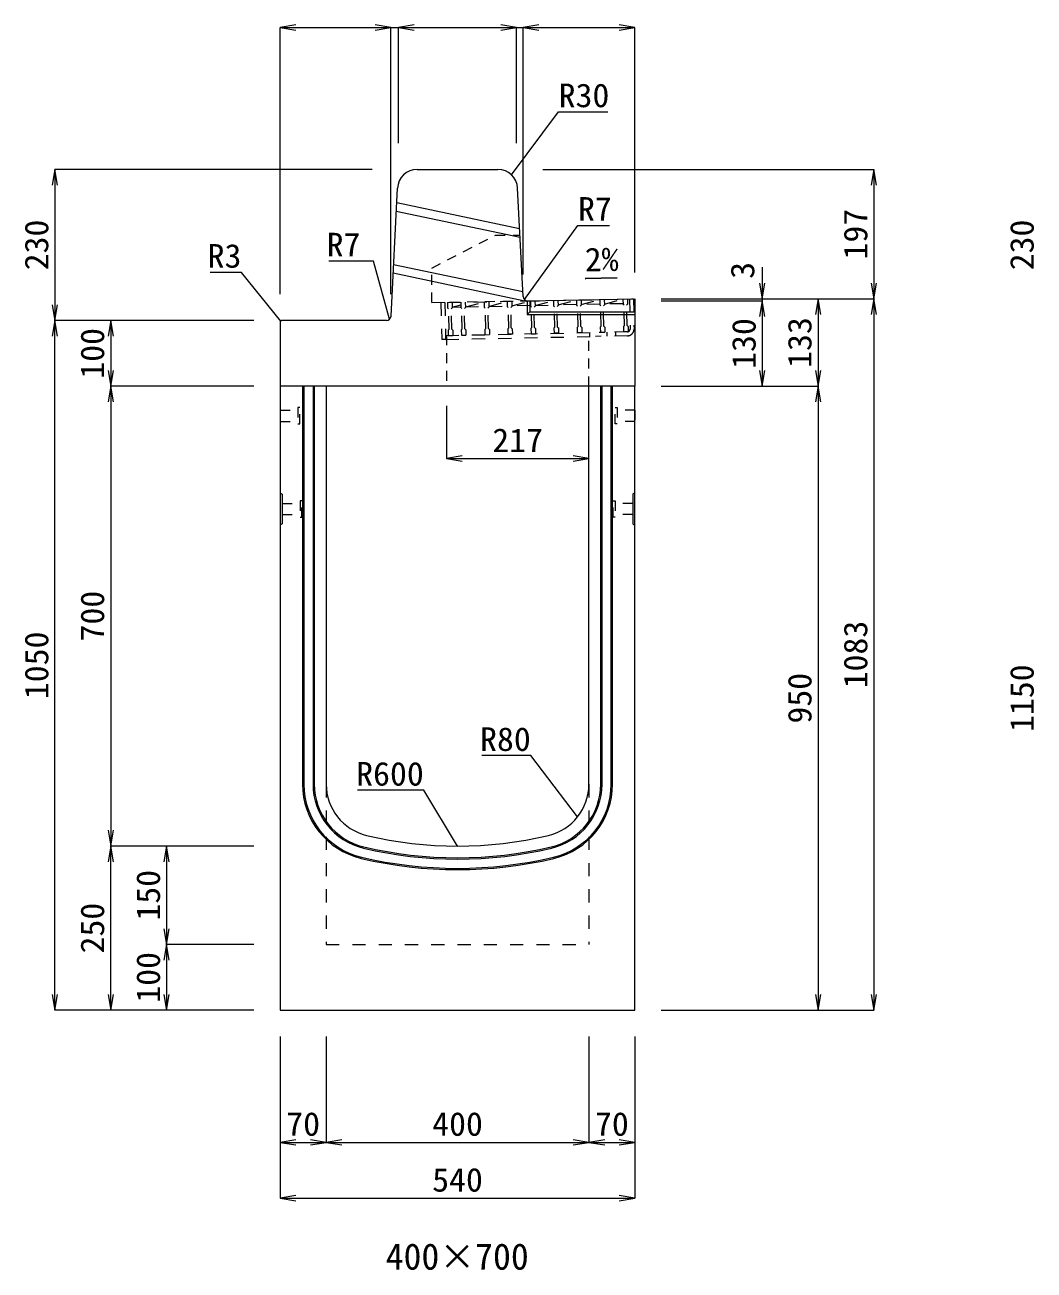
# Model space of a CAD drawing. Units: millimetres at full size. Extents: x -22536 to 51867, y -19720 to 38340.
# Drawn here: x -6993 to -5457, y 33153 to 35048 of the extents above; entities that cross this region are included whole.
import ezdxf
from ezdxf.enums import TextEntityAlignment as Align

# ---------------------------------------------------------------- set-up
doc = ezdxf.new("R2010")
doc.units = ezdxf.units.MM
doc.header["$LTSCALE"] = 20
for name, pattern in [('USER1', [2, 1, -1]), ('USER2', [1.35, 0.75, -0.6]), ('USER3', [1.35, 0.75, -0.6]), ('USER4', [2, 1, -1])]:
    doc.linetypes.add(name, pattern=pattern)
for name, color, linetype, lineweight in [('インサート', 3, 'USER2', 9), ('寸法引出', 7, 'Continuous', 9), ('寸法線', 7, 'Continuous', 13), ('引出線', 4, 'Continuous', 13), ('本体', 2, 'Continuous', 13), ('目地', 132, 'Continuous', 5), ('ｸﾞﾚｰﾁﾝｸﾞ', 7, 'USER4', 9)]:
    doc.layers.add(name, color=color, linetype=linetype, lineweight=lineweight)
doc.layers.add('文字', color=7, linetype='Continuous')
doc.styles.add('ＭＳ 明朝', font='')
doc.styles.get('ＭＳ 明朝').set_extended_font_data('MS Mincho')

# ---------------------------------------------------------------- blocks, each defined once
blk = doc.blocks.new('open_arrow')
at = {"color": 0, "linetype": 'Continuous', "lineweight": -2}
blk.add_lwpolyline([(7.5, 1.25), (0, 0), (7.5, -1.25)], dxfattribs=at)

msp = doc.modelspace()

# ---------------------------------------------------------------- linework, layer by layer
at = {"layer": 'インサート'}
for p, q in [((-6574.44, 34465.66), (-6577.44, 34465.66)), ((-6577.44, 34465.66), (-6577.44, 34440.66)), ((-6574.44, 34440.66), (-6574.44, 34465.66)), ((-6094.44, 34465.66), (-6091.44, 34465.66)), ((-6094.44, 34440.66), (-6094.44, 34465.66)), ((-6091.44, 34465.66), (-6091.44, 34440.66)), ((-6604.44, 34461.66), (-6577.44, 34461.66)), ((-6604.44, 34461.66), (-6604.44, 34444.66)), ((-6604.44, 34444.66), (-6577.44, 34444.66)), ((-6064.44, 34461.66), (-6091.44, 34461.66)), ((-6064.44, 34444.66), (-6091.44, 34444.66)), ((-6064.44, 34461.66), (-6064.44, 34444.66)), ((-6577.44, 34440.66), (-6574.44, 34440.66)), ((-6091.44, 34440.66), (-6094.44, 34440.66)), ((-6601.24, 34319.66), (-6574.24, 34319.66)), ((-6601.24, 34319.66), (-6601.24, 34302.66)), ((-6571.24, 34323.66), (-6574.24, 34323.66)), ((-6574.24, 34323.66), (-6574.24, 34298.66)), ((-6571.24, 34298.66), (-6571.24, 34323.66)), ((-6097.64, 34323.66), (-6094.64, 34323.66)), ((-6097.64, 34298.66), (-6097.64, 34323.66)), ((-6094.64, 34323.66), (-6094.64, 34298.66)), ((-6067.64, 34319.66), (-6094.64, 34319.66)), ((-6067.64, 34319.66), (-6067.64, 34302.66)), ((-6601.24, 34302.66), (-6574.24, 34302.66)), ((-6574.24, 34298.66), (-6571.24, 34298.66)), ((-6094.64, 34298.66), (-6097.64, 34298.66)), ((-6067.64, 34302.66), (-6094.64, 34302.66))]:
    msp.add_line(p, q, dxfattribs=at)
at = {"layer": '寸法引出'}
for p, q in [((-6228.44, 34607.15), (-6224.44, 34611.15)), ((-6228.44, 34607.15), (-6065.15, 34607.15)), ((-6224.44, 34611.15), (-6065.22, 34611.15))]:
    msp.add_line(p, q, dxfattribs=at)
at = {"layer": '寸法線'}
for p, q in [((-6604.44, 35044.19), (-6435.94, 35044.19)), ((-6604.44, 34638.16), (-6604.44, 35044.19)), ((-6483.94, 35044.19), (-6376.44, 35044.19)), ((-6435.94, 34638.16), (-6435.94, 35044.19)), ((-6435.94, 34638.16), (-6435.94, 35044.19)), ((-6424.44, 34868.16), (-6424.44, 35044.19)), ((-6424.44, 35044.19), (-6244.44, 35044.19)), ((-6424.44, 34868.16), (-6424.44, 35044.19)), ((-6292.44, 35044.19), (-6186.44, 35044.19)), ((-6244.44, 34868.16), (-6244.44, 35044.19)), ((-6244.44, 34868.16), (-6244.44, 35044.19)), ((-6234.44, 34668.16), (-6234.44, 35044.19)), ((-6234.44, 35044.19), (-6064.44, 35044.19)), ((-6234.44, 34668.16), (-6234.44, 35044.19)), ((-6064.44, 34671.16), (-6064.44, 35044.19)), ((-6947.38, 34828.16), (-6947.38, 34598.16)), ((-6464.44, 34828.16), (-6947.38, 34828.16)), ((-6204.44, 34828.16), (-5700.66, 34828.16)), ((-5700.66, 34828.16), (-5700.66, 34631.16)), ((-5870.66, 34679.16), (-5870.66, 34580.16)), ((-6024.44, 34631.16), (-5870.66, 34631.16)), ((-6024.44, 34631.16), (-5785.66, 34631.16)), ((-6024.44, 34631.16), (-5700.66, 34631.16)), ((-6024.44, 34631.16), (-5700.66, 34631.16)), ((-6024.44, 34628.16), (-5870.66, 34628.16)), ((-6024.44, 34628.16), (-5870.66, 34628.16)), ((-5870.66, 34628.16), (-5870.66, 34498.16)), ((-5785.66, 34631.16), (-5785.66, 34498.16)), ((-5700.66, 34631.16), (-5700.66, 33548.16)), ((-6644.44, 34598.16), (-6947.38, 34598.16)), ((-6947.38, 33548.16), (-6947.38, 34598.16)), ((-6644.44, 34598.16), (-6947.38, 34598.16)), ((-6862.38, 34598.16), (-6862.38, 34498.16)), ((-6644.44, 34598.16), (-6862.38, 34598.16)), ((-6644.44, 34498.16), (-6862.38, 34498.16)), ((-6862.38, 34498.16), (-6862.38, 33798.16)), ((-6644.44, 34498.16), (-6862.38, 34498.16)), ((-6024.44, 34498.16), (-5870.66, 34498.16)), ((-6024.44, 34498.16), (-5785.66, 34498.16)), ((-6024.44, 34498.16), (-5785.66, 34498.16)), ((-5785.66, 34498.16), (-5785.66, 33548.16)), ((-6351.44, 34468.16), (-6351.44, 34387.94)), ((-6351.44, 34387.94), (-6134.44, 34387.94)), ((-6644.44, 33798.16), (-6862.38, 33798.16)), ((-6862.38, 33548.16), (-6862.38, 33798.16)), ((-6644.44, 33798.16), (-6862.38, 33798.16)), ((-6777.38, 33798.16), (-6777.38, 33648.16)), ((-6644.44, 33798.16), (-6777.38, 33798.16)), ((-6644.44, 33648.16), (-6777.38, 33648.16)), ((-6777.38, 33648.16), (-6777.38, 33548.16)), ((-6644.44, 33648.16), (-6777.38, 33648.16)), ((-6644.44, 33548.16), (-6947.38, 33548.16)), ((-6644.44, 33548.16), (-6862.38, 33548.16)), ((-6644.44, 33548.16), (-6777.38, 33548.16)), ((-6024.44, 33548.16), (-5785.66, 33548.16)), ((-6024.44, 33548.16), (-5700.66, 33548.16)), ((-6604.44, 33508.16), (-6604.44, 33347.01)), ((-6604.44, 33508.16), (-6604.44, 33262.01)), ((-6534.44, 33508.16), (-6534.44, 33347.01)), ((-6534.44, 33508.16), (-6534.44, 33347.01)), ((-6134.44, 33508.16), (-6134.44, 33347.01)), ((-6134.44, 33508.16), (-6134.44, 33347.01)), ((-6064.44, 33508.16), (-6064.44, 33347.01)), ((-6064.44, 33508.16), (-6064.44, 33262.01)), ((-6604.44, 33347.01), (-6534.44, 33347.01)), ((-6534.44, 33347.01), (-6134.44, 33347.01)), ((-6134.44, 33347.01), (-6064.44, 33347.01)), ((-6604.44, 33262.01), (-6064.44, 33262.01))]:
    msp.add_line(p, q, dxfattribs=at)
at = {"layer": '引出線'}
for points in [[(-6252.3, 34819.9), (-6180.54, 34915.75), (-6105.86, 34915.75)], [(-6232.6, 34630.09), (-6151.09, 34742.84), (-6103.16, 34742.84)], [(-6437.77, 34600.09), (-6462.2, 34688.5), (-6530.13, 34688.5)], [(-6603.56, 34597.29), (-6663.41, 34671.38), (-6711.13, 34671.38)], [(-6140.18, 34661.97), (-6091.47, 34662.94), (-6140.22, 34661.96)], [(-6151.68, 33842.59), (-6222.94, 33935.69), (-6297.61, 33935.69)], [(-6334.44, 33798.16), (-6385.8, 33882.91), (-6486.81, 33882.91)]]:
    msp.add_lwpolyline(points, dxfattribs=at)
at = {"layer": '本体', "lineweight": 20}
for p, q in [((-6395.9, 34828.16), (-6272.98, 34828.16)), ((-6435.61, 34604.81), (-6425.86, 34799.66)), ((-6234.78, 34634.93), (-6243.01, 34799.66)), ((-6227.66, 34628.28), (-6064.44, 34631.17)), ((-6064.44, 34631.17), (-6064.44, 34498.16)), ((-6442.6, 34598.16), (-6601.44, 34598.16)), ((-6604.44, 34595.16), (-6604.44, 34498.16)), ((-6064.44, 34498.16), (-6604.44, 34498.16))]:
    msp.add_line(p, q, dxfattribs=at)
at = {"layer": '本体', "lineweight": 9}
for p, q in [((-6239.92, 34737.81), (-6426.99, 34777.21)), ((-6239.25, 34724.38), (-6427.64, 34764.07)), ((-6235.12, 34641.76), (-6431.69, 34683.16)), ((-6234.45, 34628.33), (-6432.34, 34670.02)), ((-6604.44, 34335.66), (-6601.24, 34333.66)), ((-6601.24, 34333.66), (-6601.24, 34288.66)), ((-6064.44, 34335.66), (-6067.64, 34333.66)), ((-6067.64, 34333.66), (-6067.64, 34288.66)), ((-6601.24, 34288.66), (-6604.44, 34286.66)), ((-6067.64, 34288.66), (-6064.44, 34286.66))]:
    msp.add_line(p, q, dxfattribs=at)
at = {"layer": '本体', "linetype": 'USER3', "lineweight": 9}
for p, q in [((-6373.62, 34678.06), (-6276.74, 34728.06)), ((-6276.74, 34728.06), (-6239.43, 34728.06)), ((-6373.62, 34625.71), (-6373.62, 34678.06)), ((-6373.62, 34625.71), (-6227.66, 34628.28)), ((-6134.44, 34498.16), (-6134.44, 34579.74)), ((-6351.44, 34575.4), (-6351.44, 34498.16))]:
    msp.add_line(p, q, dxfattribs=at)
at = {"layer": '本体'}
for p, q in [((-6604.44, 34498.16), (-6604.44, 33548.16)), ((-6534.44, 34498.16), (-6604.44, 34498.16)), ((-6534.44, 34498.16), (-6534.44, 33892.2)), ((-6134.44, 33892.2), (-6134.44, 34498.16)), ((-6064.44, 34498.16), (-6134.44, 34498.16)), ((-6064.44, 33548.16), (-6064.44, 34498.16)), ((-6604.44, 33548.16), (-6064.44, 33548.16))]:
    msp.add_line(p, q, dxfattribs=at)
at = {"layer": '本体', "linetype": 'USER1', "lineweight": 15}
for p, q in [((-6534.44, 33892.2), (-6534.44, 33648.16)), ((-6134.44, 33892.2), (-6134.44, 33648.16)), ((-6534.44, 33648.16), (-6134.44, 33648.16))]:
    msp.add_line(p, q, dxfattribs=at)
at = {"layer": '本体', "lineweight": 20}
for centre, radius, start, end in [((-6395.9, 34798.16), 30, 90, 177.13806), ((-6272.98, 34798.16), 30, 2.86254, 90), ((-6227.79, 34635.28), 7, 182.86254, 271.01187), ((-6601.44, 34595.16), 3, 90, 180), ((-6442.6, 34605.16), 7, 270, 357.13806)]:
    msp.add_arc(centre, radius, start, end, dxfattribs=at)
at = {"layer": '本体'}
for centre, radius, start, end in [((-6454.44, 33892.2), 80, 180, 256.65764), ((-6214.44, 33892.2), 80, 283.34236, 0), ((-6334.44, 34398.16), 600, 256.65764, 283.34236)]:
    msp.add_arc(centre, radius, start, end, dxfattribs=at)
at = {"layer": '目地'}
for p, q in [((-6570.44, 34498.16), (-6570.44, 33892.2)), ((-6568.44, 34498.16), (-6568.44, 33892.2)), ((-6554.44, 34498.16), (-6554.44, 33892.2)), ((-6552.44, 34498.16), (-6552.44, 33892.2)), ((-6116.44, 33892.2), (-6116.44, 34498.16)), ((-6114.44, 33892.2), (-6114.44, 34498.16)), ((-6100.44, 33892.2), (-6100.44, 34498.16)), ((-6098.44, 33892.2), (-6098.44, 34498.16))]:
    msp.add_line(p, q, dxfattribs=at)
for centre, radius, start, end in [((-6454.44, 33892.2), 116, 180, 256.65764), ((-6454.44, 33892.2), 114, 180, 256.65764), ((-6454.44, 33892.2), 100, 180, 256.65764), ((-6454.44, 33892.2), 98, 180, 256.65764), ((-6214.44, 33892.2), 98, 283.34236, 0), ((-6214.44, 33892.2), 100, 283.34236, 0), ((-6214.44, 33892.2), 114, 283.34236, 0), ((-6214.44, 33892.2), 116, 283.34236, 0), ((-6334.44, 34398.16), 634, 256.65764, 283.34236), ((-6334.44, 34398.16), 620, 256.65764, 283.34236), ((-6334.44, 34398.16), 618, 256.65764, 283.34236), ((-6334.44, 34398.16), 636, 256.65764, 283.34236)]:
    msp.add_arc(centre, radius, start, end, dxfattribs=at)
at = {"layer": 'ｸﾞﾚｰﾁﾝｸﾞ'}
for p, q in [((-6353.64, 34625.36), (-6359.64, 34625.24)), ((-6359.64, 34625.24), (-6358.52, 34569.26)), ((-6353.64, 34625.36), (-6352.52, 34569.38)), ((-6349.65, 34625.44), (-6066.7, 34631.1)), ((-6349.65, 34625.44), (-6349.49, 34617.45)), ((-6347.96, 34615.98), (-6349.49, 34617.45)), ((-6347.34, 34584.98), (-6347.96, 34615.98)), ((-6343.96, 34616.06), (-6342.49, 34617.59)), ((-6343.34, 34585.06), (-6343.96, 34616.06)), ((-6342.65, 34625.58), (-6342.49, 34617.59)), ((-6342.51, 34618.59), (-6329.57, 34622)), ((-6342.51, 34618.59), (-6329.51, 34618.85)), ((-6329.65, 34625.84), (-6329.49, 34617.85)), ((-6327.96, 34616.38), (-6329.49, 34617.85)), ((-6327.34, 34585.38), (-6327.96, 34616.38)), ((-6323.96, 34616.46), (-6322.49, 34617.99)), ((-6323.34, 34585.46), (-6323.96, 34616.46)), ((-6322.65, 34625.98), (-6322.49, 34617.99)), ((-6322.51, 34618.99), (-6293.42, 34619.57)), ((-6321.71, 34619), (-6293.56, 34626.57)), ((-6293.86, 34626.56), (-6293.7, 34618.56)), ((-6292.17, 34617.09), (-6293.7, 34618.56)), ((-6291.55, 34586.1), (-6292.17, 34617.09)), ((-6288.17, 34617.17), (-6286.7, 34618.7)), ((-6287.55, 34586.18), (-6288.17, 34617.17)), ((-6286.86, 34626.7), (-6286.7, 34618.7)), ((-6286.72, 34619.7), (-6258.56, 34627.27)), ((-6286.72, 34619.7), (-6258.42, 34620.27)), ((-6258.86, 34627.26), (-6258.7, 34619.26)), ((-6257.17, 34617.79), (-6258.7, 34619.26)), ((-6256.55, 34586.8), (-6257.17, 34617.79)), ((-6253.17, 34617.87), (-6251.7, 34619.4)), ((-6252.55, 34586.88), (-6253.17, 34617.87)), ((-6251.86, 34627.4), (-6251.7, 34619.4)), ((-6251.72, 34620.4), (-6223.57, 34627.97)), ((-6223.43, 34620.97), (-6251.72, 34620.4)), ((-6223.57, 34627.97), (-6223.41, 34619.97)), ((-6221.88, 34618.5), (-6223.41, 34619.97)), ((-6221.26, 34587.5), (-6221.88, 34618.5)), ((-6217.88, 34618.58), (-6216.41, 34620.11)), ((-6217.26, 34587.58), (-6217.88, 34618.58)), ((-6216.57, 34628.11), (-6216.41, 34620.11)), ((-6216.43, 34621.11), (-6188.28, 34628.67)), ((-6216.43, 34621.11), (-6188.14, 34621.67)), ((-6188.58, 34628.67), (-6188.42, 34620.67)), ((-6186.89, 34619.2), (-6188.42, 34620.67)), ((-6186.27, 34588.2), (-6186.89, 34619.2)), ((-6182.89, 34619.28), (-6181.42, 34620.81)), ((-6182.27, 34588.28), (-6182.89, 34619.28)), ((-6181.58, 34628.81), (-6181.42, 34620.81)), ((-6181.44, 34621.81), (-6153.28, 34629.37)), ((-6153.14, 34622.37), (-6181.44, 34621.81)), ((-6153.28, 34629.37), (-6153.12, 34621.37)), ((-6151.6, 34619.9), (-6153.12, 34621.37)), ((-6150.98, 34588.91), (-6151.6, 34619.9)), ((-6147.6, 34619.98), (-6146.13, 34621.51)), ((-6146.98, 34588.99), (-6147.6, 34619.98)), ((-6146.29, 34629.51), (-6146.13, 34621.51)), ((-6146.15, 34622.51), (-6117.99, 34630.08)), ((-6117.85, 34623.08), (-6146.15, 34622.51)), ((-6117.99, 34630.08), (-6117.83, 34622.08)), ((-6116.3, 34620.61), (-6117.83, 34622.08)), ((-6115.68, 34589.62), (-6116.3, 34620.61)), ((-6112.3, 34620.69), (-6110.83, 34622.22)), ((-6111.68, 34589.7), (-6112.3, 34620.69)), ((-6110.99, 34630.22), (-6110.83, 34622.22)), ((-6110.85, 34623.22), (-6082.7, 34630.78)), ((-6082.56, 34623.78), (-6110.85, 34623.22)), ((-6082.7, 34630.78), (-6082.54, 34622.78)), ((-6081.01, 34621.31), (-6082.54, 34622.78)), ((-6080.39, 34590.32), (-6081.01, 34621.31)), ((-6077.01, 34621.39), (-6075.54, 34622.92)), ((-6076.39, 34590.4), (-6077.01, 34621.39)), ((-6075.7, 34630.92), (-6075.54, 34622.92)), ((-6072.7, 34630.98), (-6071.78, 34584.99)), ((-6066.7, 34631.1), (-6065.78, 34585.11)), ((-6352.64, 34575.37), (-6119.49, 34580.04)), ((-6347.34, 34584.98), (-6348.81, 34583.45)), ((-6348.81, 34583.45), (-6348.65, 34575.45)), ((-6343.34, 34585.06), (-6341.81, 34583.59)), ((-6341.81, 34583.59), (-6341.65, 34575.59)), ((-6327.34, 34585.38), (-6328.81, 34583.85)), ((-6328.81, 34583.85), (-6328.65, 34575.85)), ((-6323.34, 34585.46), (-6321.81, 34583.99)), ((-6321.81, 34583.99), (-6321.65, 34575.99)), ((-6291.55, 34586.1), (-6293.02, 34584.57)), ((-6293.02, 34584.57), (-6292.86, 34576.57)), ((-6287.55, 34586.18), (-6286.02, 34584.71)), ((-6286.02, 34584.71), (-6285.86, 34576.71)), ((-6256.55, 34586.8), (-6258.02, 34585.27)), ((-6258.02, 34585.27), (-6257.86, 34577.27)), ((-6250.87, 34577.41), (-6257.86, 34577.27)), ((-6252.55, 34586.88), (-6251.03, 34585.41)), ((-6251.03, 34585.41), (-6250.87, 34577.41)), ((-6221.26, 34587.5), (-6222.73, 34585.97)), ((-6222.73, 34585.97), (-6222.57, 34577.98)), ((-6222.57, 34577.98), (-6215.57, 34578.12)), ((-6217.26, 34587.58), (-6215.73, 34586.11)), ((-6215.73, 34586.11), (-6215.57, 34578.12)), ((-6186.27, 34588.2), (-6187.74, 34586.67)), ((-6187.74, 34586.67), (-6187.58, 34578.68)), ((-6180.58, 34578.82), (-6187.58, 34578.68)), ((-6182.27, 34588.28), (-6180.74, 34586.81)), ((-6180.74, 34586.81), (-6180.58, 34578.82)), ((-6150.98, 34588.91), (-6152.45, 34587.38)), ((-6152.45, 34587.38), (-6152.29, 34579.38)), ((-6145.29, 34579.52), (-6152.29, 34579.38)), ((-6146.98, 34588.99), (-6145.45, 34587.52)), ((-6145.45, 34587.52), (-6145.29, 34579.52)), ((-6133.69, 34579.75), (-6133.57, 34573.75)), ((-6075.7, 34580.91), (-6118.69, 34580.05)), ((-6115.68, 34589.62), (-6117.15, 34588.09)), ((-6117.15, 34588.09), (-6116.99, 34580.09)), ((-6110.11, 34580.04), (-6117.1, 34579.76)), ((-6111.68, 34589.7), (-6110.15, 34588.23)), ((-6110.15, 34588.23), (-6109.99, 34580.23)), ((-6107.19, 34580.28), (-6107.07, 34574.28)), ((-6094.2, 34580.54), (-6094.08, 34574.54)), ((-6080.39, 34590.32), (-6081.86, 34588.79)), ((-6081.86, 34588.79), (-6081.7, 34580.79)), ((-6074.7, 34580.93), (-6081.7, 34580.79)), ((-6076.39, 34590.4), (-6074.86, 34588.93)), ((-6074.86, 34588.93), (-6074.7, 34580.93)), ((-6352.52, 34569.38), (-6358.52, 34569.26)), ((-6352.52, 34569.38), (-6124.57, 34573.93)), ((-6348.65, 34575.45), (-6341.65, 34575.59)), ((-6328.65, 34575.85), (-6321.65, 34575.99)), ((-6292.86, 34576.57), (-6285.86, 34576.71)), ((-6075.58, 34574.91), (-6124.57, 34573.93))]:
    msp.add_line(p, q, dxfattribs=at)
at = {"layer": 'ｸﾞﾚｰﾁﾝｸﾞ', "linetype": 'Continuous', "lineweight": 20}
for p, q in [((-6228.44, 34628.27), (-6228.44, 34607.15)), ((-6224.44, 34628.34), (-6224.44, 34611.15))]:
    msp.add_line(p, q, dxfattribs=at)
at = {"layer": 'ｸﾞﾚｰﾁﾝｸﾞ'}
for radius, start, end in [(4, 271.14586, 1.14572), (10, 271.14571, 1.14575)]:
    msp.add_arc((-6075.78, 34584.91), radius, start, end, dxfattribs=at)

# ---------------------------------------------------------------- block references
at = {"layer": '寸法線', "xscale": 3.2, "yscale": 3.2}
for p in [(-6604.44, 35044.19), (-6424.44, 35044.19), (-6424.44, 35044.19), (-6234.44, 35044.19), (-6234.44, 35044.19), (-6351.44, 34387.94), (-6604.44, 33347.01), (-6534.44, 33347.01), (-6134.44, 33347.01), (-6604.44, 33262.01)]:
    msp.add_blockref('open_arrow', p, dxfattribs=at)
for p, rotation in [((-6435.94, 35044.19), 180), ((-6435.94, 35044.19), 180), ((-6244.44, 35044.19), 180), ((-6244.44, 35044.19), 180), ((-6064.44, 35044.19), 180), ((-6947.38, 34828.16), 270), ((-5700.66, 34828.16), 270), ((-5870.66, 34631.16), 90), ((-5700.66, 34631.16), 90), ((-6947.38, 34598.16), 90), ((-5870.66, 34628.16), 270), ((-5870.66, 34628.16), 270), ((-5785.66, 34631.16), 270), ((-5700.66, 34631.16), 270), ((-6947.38, 34598.16), 270), ((-6862.38, 34598.16), 270), ((-6862.38, 34498.16), 90), ((-5870.66, 34498.16), 90), ((-5785.66, 34498.16), 90), ((-6862.38, 34498.16), 270), ((-5785.66, 34498.16), 270), ((-6134.44, 34387.94), 180), ((-6862.38, 33798.16), 90), ((-6862.38, 33798.16), 270), ((-6777.38, 33798.16), 270), ((-6777.38, 33648.16), 90), ((-6777.38, 33648.16), 270), ((-6947.38, 33548.16), 90), ((-6862.38, 33548.16), 90), ((-6777.38, 33548.16), 90), ((-5785.66, 33548.16), 90), ((-5700.66, 33548.16), 90), ((-6534.44, 33347.01), 180), ((-6134.44, 33347.01), 180), ((-6064.44, 33347.01), 180), ((-6064.44, 33262.01), 180)]:
    msp.add_blockref('open_arrow', p, dxfattribs=dict(at, rotation=rotation))
at = {"layer": '引出線'}
for p, xscale, yscale, rotation in [((-6252.3, 34819.9), 0.16, 0.16, 53.2), ((-6140.18, 34661.97), 0.16, 0.16, 1.1), ((-6232.6, 34630.09), 0.16, 0.16, 54.1), ((-6603.56, 34597.29), 0.16, 0.16, 128.9), ((-6437.77, 34600.09), 0.16, 0.16, 105.4), ((-6151.68, 33842.59), 0.133, 0.133, 127.4), ((-6334.44, 33798.16), 0.133, 0.133, 121.2)]:
    msp.add_blockref('open_arrow', p, dxfattribs=dict(at, xscale=xscale, yscale=yscale, rotation=rotation))

# ---------------------------------------------------------------- texts
at = {"layer": '寸法線', "style": 'ＭＳ 明朝', "width": 1.05}
for s, p in [('230', (-6975.38, 34713.16)), ('197', (-5728.66, 34729.66)), ('230', (-5475.38, 34713.16)), ('3', (-5900.66, 34674.5)), ('130', (-5898.66, 34563.16)), ('133', (-5813.66, 34564.66)), ('100', (-6890.38, 34548.16)), ('700', (-6890.38, 34148.16)), ('1083', (-5728.66, 34089.66)), ('1050', (-6975.38, 34073.16)), ('1150', (-5475.38, 34023.16)), ('950', (-5813.66, 34023.16)), ('150', (-6805.38, 33723.16)), ('250', (-6890.38, 33673.16)), ('100', (-6805.38, 33598.16))]:
    msp.add_text(s, height=36.03, rotation=90, dxfattribs=at).set_placement(p, align=Align.MIDDLE_CENTER)
for s, p in [('217', (-6242.94, 34415.94)), ('70', (-6569.44, 33375.01)), ('400', (-6334.44, 33375.01)), ('70', (-6099.44, 33375.01)), ('540', (-6334.44, 33290.01))]:
    msp.add_text(s, height=36.03, dxfattribs=at).set_placement(p, align=Align.MIDDLE_CENTER)
at = {"layer": '引出線', "style": 'ＭＳ 明朝', "width": 1.05}
for s, p in [('R30', (-6180.54, 34958.95)), ('R7', (-6151.09, 34786.04))]:
    msp.add_text(s, height=36.03, dxfattribs=at).set_placement(p, align=Align.TOP_LEFT)
for s, p in [('R7', (-6482.2, 34731.7)), ('R3', (-6663.41, 34714.58)), ('R80', (-6222.94, 33978.89)), ('R600', (-6385.8, 33926.11))]:
    msp.add_text(s, height=36.03, dxfattribs=at).set_placement(p, align=Align.TOP_RIGHT)
msp.add_text('2%', height=36.03, rotation=1.146, dxfattribs=at).set_placement((-6141.15, 34708.86), align=Align.TOP_LEFT)
at = {"layer": '文字', "style": 'ＭＳ 明朝'}
msp.add_text('400×700', height=40.03, dxfattribs=at).set_placement((-6334.92, 33173.19), align=Align.MIDDLE_CENTER)

doc.saveas('drawing.dxf')
